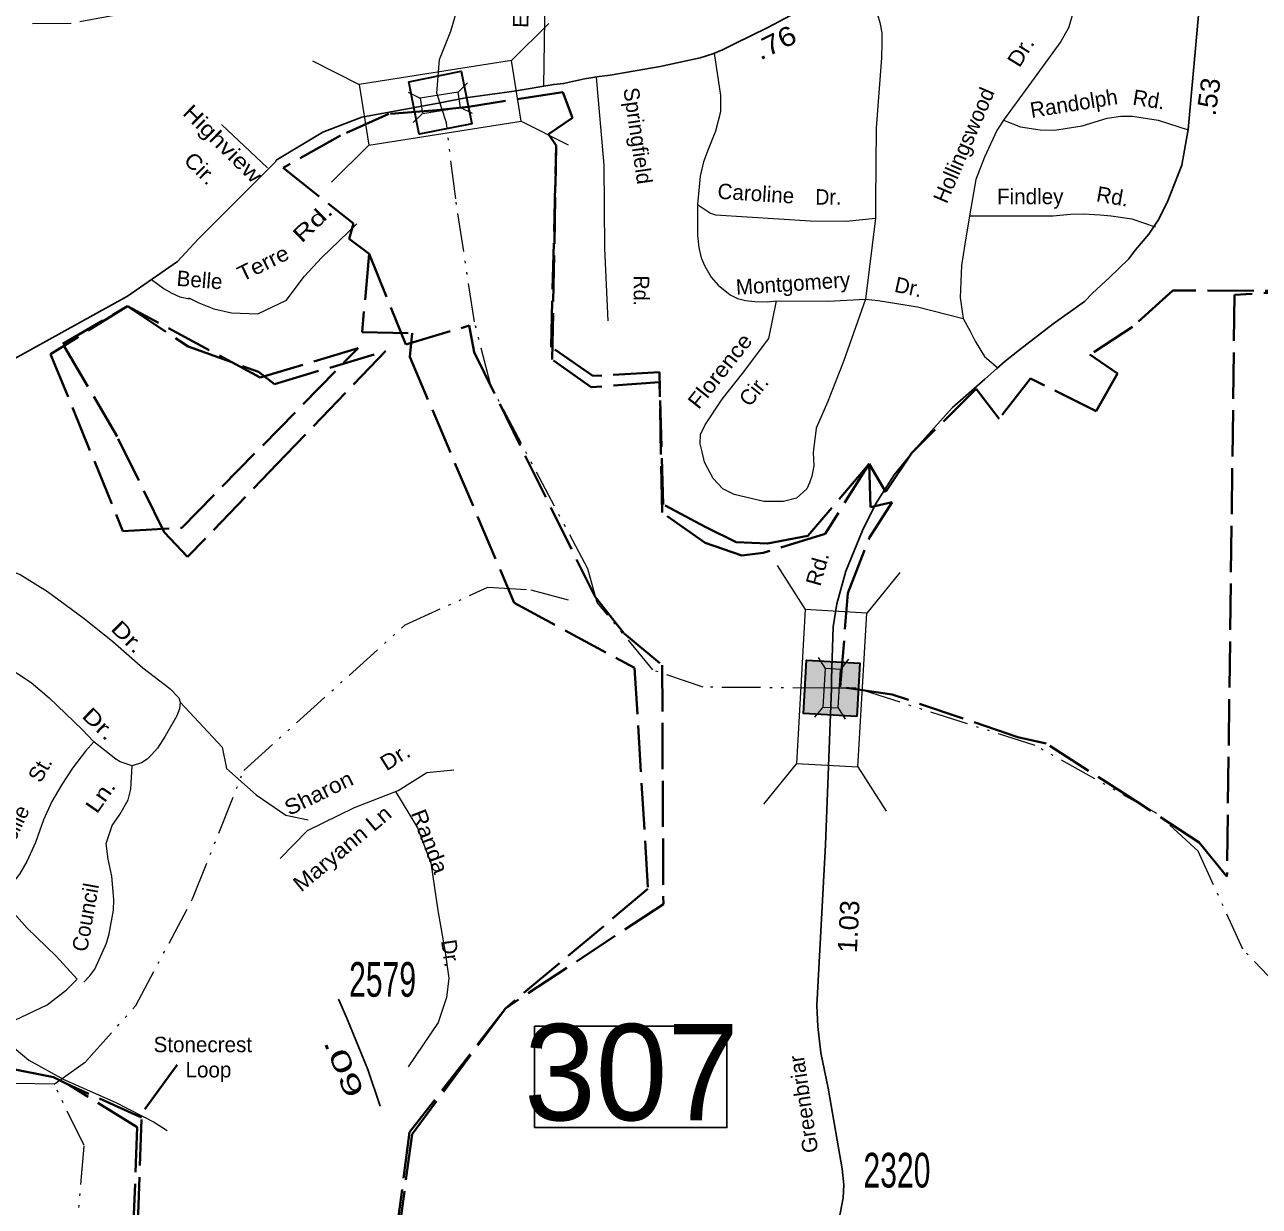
# Model space of a CAD drawing. Extents: x 418482 to 457047, y 194660 to 258388.
# Drawn here: x 442862 to 444465, y 227122 to 228656 of the extents above; entities that cross this region are included whole.
import ezdxf
from ezdxf.enums import TextEntityAlignment as Align

# ---------------------------------------------------------------- set-up
doc = ezdxf.new("R2010")
doc.units = 0
doc.header["$LTSCALE"] = 10
doc.linetypes.add('DASH_DOUBLE_DOT', pattern=[9.2, 5, -1.2, 0.3, -1.2, 0.3, -1.2])
doc.linetypes.add('LONG_DASHED', pattern=[7.5, 6, -1.5])
for name, color, linetype, lineweight in [('10', 7, 'Continuous', 40), ('11', 7, 'Continuous', 40), ('17', 7, 'Continuous', 25), ('31', 7, 'Continuous', 35), ('32', 7, 'Continuous', 25), ('35', 7, 'Continuous', 13), ('48', 7, 'LONG_DASHED', 40), ('49', 7, 'LONG_DASHED', 40), ('50', 7, 'Continuous', 13), ('59', 7, 'DASH_DOUBLE_DOT', 13), ('8', 7, 'Continuous', 25)]:
    doc.layers.add(name, color=color, linetype=linetype, lineweight=lineweight)

msp = doc.modelspace()

# ---------------------------------------------------------------- hatches: boundary and pattern name
at = {"layer": '31'}
msp.add_hatch(color=256, dxfattribs=at).paths.add_polyline_path([(443942.27, 227757.74), (443872.9, 227761.71), (443876.86, 227831.13), (443946.23, 227827.17)])

# ---------------------------------------------------------------- linework, layer by layer
at = {"layer": '10'}
msp.add_line((443059.96, 227305.57), (443018.12, 227247.99), dxfattribs=at)
at = {"layer": '31'}
for points in [[(443360.64, 228581.81), (443428.77, 228595.44), (443442.42, 228527.26), (443374.29, 228513.62)], [(443942.27, 227757.74), (443872.9, 227761.71), (443876.86, 227831.13), (443946.23, 227827.17)]]:
    msp.add_lwpolyline(points, close=True, dxfattribs=at)
at = {"layer": '31', "lineweight": 25}
msp.add_lwpolyline([(443523.94, 227355.88), (443773.76, 227355.88), (443773.76, 227224.15), (443523.94, 227224.15)], close=True, dxfattribs=at)
at = {"layer": '32'}
for points in [[(443401.5, 228554.54), (443434.47, 228560.89), (443497.68, 228569.67), (443548.84, 228578.34), (443561.72, 228579.51), (443588.65, 228585.55), (443607.96, 228588.48), (443622.01, 228590.23), (443686.98, 228601.72), (443739.08, 228612.85), (443755.47, 228618.12), (443767.76, 228623.39), (443783.56, 228631), (443826.88, 228652.09), (443901.22, 228691.92), (443962.68, 228723.55), (444035.26, 228760.46), (444170.47, 228830.75), (444206.65, 228848.32), (444249.04, 228872.87), (444287.77, 228891.38), (444327.37, 228911.7)], [(443909.23, 227794.57), (443909.53, 227806.81), (443911.75, 227874.15), (443916.27, 227904.11), (443928.17, 227946.57), (443949.48, 227999.14), (443966.64, 228033.5), (443990.64, 228071.38), (444019.47, 228106.72), (444038.88, 228128.29), (444066.28, 228158.77), (444108.43, 228195.67), (444124.23, 228209.73), (444134.77, 228219.1), (444153.35, 228233.7), (444197.27, 228267.69), (444237.77, 228296.77), (444248.33, 228307.34), (444270.34, 228327.6), (444294.99, 228351.39), (444303.8, 228363.73), (444321.41, 228383.81), (444333.56, 228402.31), (444345.18, 228425.22), (444364.1, 228473.6), (444372.41, 228519.73), (444385.68, 228668.39)], [(441805.89, 227943.23), (441826.75, 227939.92), (441933.13, 227925.39), (442152.35, 227894.41), (442176.35, 227892.07), (442210.54, 227893.15), (442222.76, 227894.12), (442241.76, 227898.56), (442262.98, 227904.37), (442280.54, 227909.64), (442312.73, 227924.29), (442497.02, 228025.95), (442511.86, 228035.96), (442995.52, 228303.68), (443060.3, 228348.7), (443087.3, 228377.51), (443123.29, 228413.53), (443188.07, 228478.36), (443188.76, 228479.84), (443249.26, 228516.18), (443299.65, 228535.99), (443401.5, 228554.54)], [(443770.65, 226637.4), (443773.97, 226647.35), (443779.93, 226654.64), (443788.55, 226661.94), (443791.35, 226664.46), (443816.38, 226691.12), (443836.24, 226719.21), (443846.78, 226739.71), (443854.97, 226761.97), (443862, 226786.57), (443872.56, 226828.61), (443906.63, 227039.8), (443924.63, 227133.05), (443925.22, 227150.03), (443923.46, 227170.54), (443916.98, 227207.87), (443905.04, 227275.2), (443895.66, 227321.14), (443891.53, 227355.37), (443890.32, 227382.78), (443901.53, 227591.09), (443909.23, 227794.57)], [(443323.64, 227252.08), (443307.35, 227299.41), (443280.21, 227366.13), (443269.35, 227390.96)]]:
    msp.add_lwpolyline(points, dxfattribs=at)
at = {"layer": '35'}
for p, q in [((443535.88, 228576.15), (443538.61, 228730.08)), ((443177.21, 228470.27), (443117.77, 228526.54))]:
    msp.add_line(p, q, dxfattribs=at)
for points in [[(444186.73, 228838.65), (444211.94, 228784.48), (444224.39, 228754.89), (444227.02, 228742.47), (444228.16, 228722.38), (444225.95, 228697.82), (444224.62, 228680.44), (444221.34, 228666.23), (444217.06, 228652.04), (444207.04, 228634.17), (444169.15, 228581.67), (444132.66, 228531.89)], [(443950.46, 228717.26), (443966.05, 228679.49), (443972.33, 228658.62), (443974.56, 228645.16), (443974.9, 228631.8), (443974.52, 228612.9), (443967.26, 228522.17), (443966.34, 228425.78), (443966.36, 228404.58), (443953.44, 228299.63)], [(443757.15, 228618.84), (443765.4, 228564.03), (443765.42, 228542.82), (443758.81, 228517.53), (443749.18, 228493.93), (443743.16, 228478.06), (443738.72, 228459.07), (443735.57, 228422.4)], [(443603.76, 228587.84), (443613.75, 228473.48), (443614.96, 228365.2), (443618.9, 228271.28)], [(444132.66, 228531.89), (444124.07, 228518.5), (444107.97, 228483.96), (444096.84, 228454.92), (444093.51, 228434.83), (444088.41, 228407.86)], [(444132.66, 228531.89), (444154.76, 228523.41), (444180.29, 228519.24), (444198.95, 228518.84), (444234.81, 228524.59), (444267.15, 228534.63), (444284.83, 228537.14), (444300.32, 228537.13), (444333.52, 228531.77), (444372.33, 228519.27)], [(443735.57, 228422.4), (443735.49, 228382.09), (443737.01, 228366.81), (443740.4, 228353.39), (443745.06, 228342.32), (443753.31, 228328.12), (443762.3, 228317.57), (443777.91, 228305.06), (443787.58, 228300.59), (443797.89, 228297.95), (443810.06, 228296.48), (443826.52, 228296.21), (443838.16, 228297.41)], [(443735.57, 228422.4), (443752.36, 228411.05), (443759.02, 228409.09), (443882.07, 228401.18), (443928.42, 228400.92), (443966.36, 228404.58)], [(444088.41, 228407.86), (444082.41, 228371.19), (444077.97, 228343.28), (444076.5, 228301.74), (444080.3, 228274.44)], [(444088.41, 228407.86), (444197.02, 228407.96), (444219.01, 228409.95), (444236.71, 228410.21), (444258.03, 228409.17), (444272.64, 228407.65), (444299.22, 228404.08), (444329.45, 228393.59)], [(443026.84, 228325.1), (443043.08, 228313.06), (443053.27, 228307.37), (443063.55, 228302.83), (443076.05, 228299.83), (443075.34, 228301.55), (443088.34, 228295.05), (443107.85, 228286.91), (443130.61, 228282.03), (443164.75, 228280.4), (443202.14, 228298.3), (443224.9, 228329.21), (443247.66, 228353.61), (443293.18, 228397.53)], [(443953.44, 228299.63), (443924.93, 228218.64), (443904.09, 228165.86), (443889.62, 228132.35), (443885.82, 228100.65), (443886.47, 228083.34), (443883.89, 228070.03), (443880.75, 228061.35), (443877.41, 228053.53), (443864.04, 228041.24), (443847.3, 228036.76), (443821.64, 228036.74), (443782.97, 228045.92), (443768.3, 228053.45), (443755.8, 228066.82), (443744.62, 228088.02), (443741.32, 228101.47), (443738.96, 228111.99), (443739.32, 228124.1), (443745.21, 228136.62), (443767.54, 228169.83), (443793.96, 228203.15), (443828.15, 228248.39), (443838.16, 228297.41)], [(443838.16, 228297.41), (443905.13, 228297.22), (443953.44, 228299.63)], [(443953.44, 228299.63), (443969.86, 228298.05), (444020.86, 228289.46), (444080.3, 228274.44)], [(444080.3, 228274.44), (444089.28, 228257.96), (444095.91, 228245.28), (444108.2, 228225.2), (444125.3, 228210.68)], [(442733.23, 227943.6), (442756.03, 227948.76), (442778.53, 227951.78), (442803.58, 227953.65), (442818.82, 227953.28), (442829.76, 227951.23), (442842.19, 227947.81), (442856.41, 227942.16), (442891.89, 227920.04), (442939.3, 227884.86), (442976.46, 227855.39), (443015.35, 227821), (443050.73, 227794), (443062.08, 227782.18), (443064.09, 227776.28), (443063.13, 227767.95), (443059.47, 227758.69), (443044.3, 227732.16), (443034.41, 227716.93), (443027.35, 227708.65), (443021.32, 227702.61), (443013.9, 227697.88), (443001.5, 227693.99)], [(442733.23, 227943.6), (442741.01, 227908.68), (442746.87, 227888.01), (442757.32, 227873.59), (442770.52, 227862.89), (442787, 227851.64), (442833.76, 227826.18), (442870.42, 227802.2), (442893.74, 227782.22), (442936.76, 227741.03), (442951.68, 227724.81)], [(443064.09, 227776.28), (443118.61, 227718.1), (443123.97, 227690.45), (443162.69, 227656), (443201.04, 227629.8), (443230.23, 227623.85)], [(442951.68, 227724.81), (442941.07, 227712.89), (442924.1, 227690.67), (442910.25, 227669.66), (442897.54, 227647.35), (442886.64, 227623.84), (442876.28, 227594.16), (442864.74, 227569.45), (442855.27, 227553.17), (442847.07, 227542.97), (442835.88, 227532.28)], [(443001.5, 227693.99), (442985.87, 227699.12), (442980.44, 227702.28), (442951.68, 227724.81)], [(442938.8, 227412.98), (442946.9, 227421.29), (442953.17, 227429.7), (442968.55, 227463.55), (442971.84, 227475.62), (442977.41, 227506.61), (442978.05, 227520.2), (442975.31, 227550.57), (442970.33, 227572.63), (442968.11, 227592.92), (442975.54, 227616.38), (442985.59, 227630.81), (442996.4, 227649.5), (442999.73, 227663.4), (443001.5, 227693.99)], [(443193.83, 227573.39), (443229.38, 227610.08), (443290.05, 227639.6), (443346.9, 227661.73), (443384.09, 227685.07), (443419.05, 227688.67)], [(443343.41, 227660.38), (443371.91, 227613.53), (443389.44, 227567.81), (443398.38, 227506.23), (443408.03, 227451.9), (443412.64, 227418.02), (443409.62, 227393.09), (443398.67, 227360.58), (443359.91, 227303.1)], [(442827.35, 227536.16), (442831.4, 227525.71), (442844.97, 227505.85), (442865.24, 227482.88), (442902.88, 227446.68), (442930.27, 227416.85)], [(442488.01, 227522.19), (442504.91, 227516.3), (442556.65, 227511.54), (442597.36, 227503.95), (442637.86, 227488.43), (442659.58, 227477.02), (442692.59, 227453.11), (442704.54, 227441.29), (442732.45, 227406.51), (442746.76, 227390.36), (442755.09, 227382.87), (442764.69, 227375.3), (442774.34, 227369.62), (442793.1, 227362.53), (442804.65, 227360.41), (442818.06, 227360.14), (442832.7, 227360.45), (442849.24, 227363.72), (442891.11, 227383.55), (442916.58, 227403.1), (442930.27, 227416.85)], [(442823.88, 227360.39), (442842.69, 227332.29), (442867.37, 227311.69), (442912.89, 227286.83), (442980.34, 227256.75), (443030.04, 227231.04), (443047.04, 227220.43)]]:
    msp.add_lwpolyline(points, dxfattribs=at)
at = {"layer": '48'}
for points in [[(444682.49, 228309.4), (444352.51, 228311.04), (444300.23, 228263.63), (444244.69, 228227.67), (444280.63, 228203.16), (444252.86, 228154.12), (444167.91, 228196.62), (444127.07, 228144.31), (444097.25, 228183.25), (444013.75, 228100), (443979.75, 228049.25), (443958.45, 228085.77), (443878.77, 227992.3), (443826.5, 227982.49), (443785.66, 227984.12), (443746.45, 228003.74), (443690.91, 228033.16), (443686.01, 228204.79), (443599.43, 228199.89), (443545.52, 228237.48), (443552.06, 228499.01), (443542.26, 228513.72), (443573.29, 228534.97), (443560.58, 228568.43), (443438.08, 228549.43), (443396.93, 228545.06), (443334.6, 228540.07), (443272, 228512.25), (443197.47, 228470.21), (443289.05, 228397.67), (443283.34, 228378.05), (443309.47, 228358.44), (443300.03, 228256.97), (443365.01, 228255.46), (443362.06, 228224.79), (443497.6, 227905.31), (443653.74, 227820.83), (443671.19, 227533.94), (443486.11, 227378.98), (443365.01, 227215.88), (443348.68, 227093.29)], [(443008.9, 227099.83), (443013.8, 227237.13), (442919.33, 227279.78), (442899.39, 227289.76), (442835.74, 227302.51)]]:
    msp.add_lwpolyline(points, dxfattribs=at)
msp.add_lwpolyline([(442995.52, 228290.59), (442895.79, 228228.23), (442989.71, 227998.45), (443066.02, 228002.69), (443294.95, 228236), (443167.77, 228197.82)], close=True, dxfattribs=at)
at = {"layer": '49'}
for points in [[(444680.27, 228318.43), (444432.58, 228305.3), (444422.74, 227550.34), (444386.65, 227594.48), (444306.28, 227647), (444188.17, 227722.66), (444151.38, 227731.13), (443988.05, 227786.51), (443920.8, 227796.35), (443930.64, 227917.8), (443958.53, 227990.02), (443988.05, 228035.97), (443960.17, 228029.41), (443958.45, 228085.77), (443901.12, 227994.94), (443820.74, 227970.32), (443792.85, 227967.04), (443745.28, 227983.45), (443689.51, 228022.84), (443686.23, 228191.89), (443597.65, 228185.32), (443546.8, 228221.43), (443552.06, 228499.01), (443542.26, 228513.72), (443573.29, 228534.97), (443560.58, 228568.43), (443438.08, 228549.43), (443396.93, 228545.06), (443334.6, 228540.07), (443272, 228512.25), (443197.47, 228470.21), (443289.05, 228397.67), (443283.34, 228378.05), (443309.47, 228358.44), (443356.89, 228240.6), (443438.9, 228265.22), (443445.46, 228230.75), (443602.57, 227913.04), (443640.3, 227865.45), (443689.51, 227824.42), (443691.15, 227514.23), (443486.11, 227378.98), (443361.85, 227218.19), (443345.51, 227095.6)], [(442982.1, 228121.38), (442911.63, 228241.69), (442995.52, 228290.59), (443074.4, 228238.17), (443165.48, 228205.42), (443186.19, 228189.29), (443330.61, 228232.16), (443200.63, 228097.04)], [(443200.63, 228097.04), (443073.65, 227965.04), (443043.36, 227997.15), (442982.1, 228121.38)], [(443003.05, 227091.43), (443008.18, 227224.87), (442919.33, 227279.78), (442899.39, 227289.76), (442835.74, 227302.51)]]:
    msp.add_lwpolyline(points, dxfattribs=at)
at = {"layer": '50'}
for p, q in [((443494.07, 228609.63), (443542.58, 228657.4)), ((443235.66, 228608.97), (443296.52, 228578.46)), ((443506.54, 228530.61), (443567.4, 228500.09)), ((443260.48, 228451.67), (443308.99, 228499.44)), ((443838.92, 227954.08), (443875.33, 227896.55)), ((443997.91, 227945), (443955.2, 227891.99)), ((443863.93, 227696.88), (443821.21, 227643.87)), ((443943.8, 227692.32), (443980.21, 227634.8))]:
    msp.add_line(p, q, dxfattribs=at)
at = {"layer": '50', "linetype": 'LONG_DASHED'}
for p, q in [((443424.67, 228568.31), (443436.79, 228580.25)), ((443360.06, 228568.14), (443375.28, 228560.51)), ((443427.78, 228548.55), (443443, 228540.92)), ((443366.27, 228528.82), (443378.39, 228540.76)), ((443891.9, 227834.35), (443901, 227819.97)), ((443931.65, 227832.08), (443920.97, 227818.83)), ((443898.16, 227770.05), (443887.48, 227756.8)), ((443918.12, 227768.91), (443927.22, 227754.53))]:
    msp.add_line(p, q, dxfattribs=at)
at = {"layer": '50'}
for points in [[(443494.07, 228609.63), (443296.52, 228578.46), (443308.99, 228499.44), (443506.54, 228530.61)], [(443943.8, 227692.32), (443955.2, 227891.99), (443875.33, 227896.55), (443863.93, 227696.88)]]:
    msp.add_lwpolyline(points, close=True, dxfattribs=at)
at = {"layer": '50', "linetype": 'LONG_DASHED'}
for points in [[(443424.67, 228568.31), (443375.28, 228560.51), (443378.39, 228540.76), (443427.78, 228548.55)], [(443918.12, 227768.91), (443920.97, 227818.83), (443901, 227819.97), (443898.16, 227770.05)]]:
    msp.add_lwpolyline(points, close=True, dxfattribs=at)
at = {"layer": '59'}
for points in [[(443605.32, 227905.94), (443593.01, 227949.47), (443467.1, 228187.37), (443445.96, 228270.33), (443421.58, 228429.76), (443409.46, 228528.53), (443397.17, 228566.89), (443400.53, 228610.93), (443415.41, 228647.66), (443423.35, 228675.46), (443410.45, 228720.14), (443380.68, 228734.03), (443344.97, 228734.03), (442922.32, 228657.59), (442871.63, 228656.91)], [(442900.22, 227280.61), (442941.34, 227309.8), (443006.28, 227382.53), (443080.03, 227521.12), (443146.5, 227687.88), (443355.91, 227876.75), (443463.5, 227925.61), (443519.28, 227922.48), (443569.88, 227908.47)], [(443909.23, 227794.57), (443743, 227795.91), (443677.47, 227818.25), (443605.32, 227905.94)], [(445770.84, 226674.5), (445727.56, 226667.38), (445575.16, 226680.44), (445395.31, 226714.08), (445319.72, 226745.61), (445259.38, 226782.86), (445087.47, 226958.41), (444924.09, 227067.75), (444834.19, 227143.59), (444761.34, 227193.09), (444708.31, 227217.17), (444628.44, 227299.83), (444493.12, 227403.61), (444443.44, 227455.62), (444385.39, 227583.14), (444331.75, 227631.94), (444173.69, 227720.19), (443941.32, 227794.57), (443909.23, 227794.57)], [(442900.22, 227280.61), (442813.66, 227282.34), (442667.03, 227335.03)], [(442091.01, 226251.17), (442122.03, 226282.75), (442163.19, 226299.94), (442326.25, 226335.66), (442413.44, 226379.94), (442525, 226489.75), (442601.81, 226528.22), (442687.16, 226605.53), (442741.72, 226683.47), (442785.91, 226736.62), (442807.25, 226789.22), (442877.34, 226863.84), (442919.72, 226967.05), (442939.22, 227200.77), (442900.22, 227280.61)]]:
    msp.add_lwpolyline(points, dxfattribs=at)

# ---------------------------------------------------------------- texts
at = {"layer": '10'}
for s, rotation, width, p in [('E.', 88.048, 0.95, (443516.05, 228663.68)), ('Dr.', 58.553, 1.1, (444163.6, 228615.79)), ('Highview', 315.481, 1.2, (443112.3, 228494.46)), ('Cir.', 315.481, 1.1, (443083.55, 228462.24)), ('Dr.', 359.675, 0.95, (443905.22, 228422.34)), ('Rd.', 44.08, 1.4, (443242.67, 228391.74)), ('Terre', 26.077, 1.1, (443175.99, 228337.22)), ('Rd.', 269.634, 0.95, (443652.69, 228310.6)), ('Florence', 51.593, 1.1, (443772.43, 228200.15)), ('Dr.', 315.678, 1.3, (442989.21, 227854.26)), ('Dr.', 316.252, 1.3, (442951.78, 227741.3)), ('Dr.', 32.108, 1.1, (443348.25, 227696.91)), ('Sharon', 25.956, 1.1, (443248.18, 227649.41)), ('Ln.', 55.155, 1.2, (442968.61, 227648.82)), ('Randa', 290.981, 1.1, (443378.7, 227592.1))]:
    msp.add_text(s, height=20, rotation=rotation, dxfattribs=dict(at, width=width)).set_placement(p, align=Align.CENTER)
for s, rotation, p in [('Springfield', 278.258, (443648.27, 228510.26)), ('Hollingswood', 66.809, (444090.37, 228495.59)), ('Randolph', 9.076, (444225.52, 228543.9)), ('Rd.', 350.817, (444319.94, 228549)), ('Caroline', 356.323, (443810.7, 228426.85)), ('Findley', 0.05, (444167.4, 228422.92)), ('Rd.', 350.081, (444272.64, 228423.18)), ('Belle', 355.307, (443088.44, 228314.67)), ('Montgomery', 3.868, (443860.13, 228310.14)), ('Dr.', 347.726, (444007.35, 228305.63)), ('Cir.', 51.593, (443816.27, 228174.96)), ('St.', 60.331, (442890.82, 227684.69)), ('Lucille', 64.971, (442853.16, 227602.25)), ('Council', 79.819, (442950.92, 227495.37)), ('Dr.', 278.26, (443405.04, 227449.16))]:
    msp.add_text(s, height=20, rotation=rotation, dxfattribs=at).set_placement(p, align=Align.CENTER)
at = {"layer": '10', "width": 1.1}
msp.add_text('Maryann Ln', height=20, rotation=39.757, dxfattribs=at).set_placement((443220.96, 227529.16))
at = {"layer": '10'}
for s, p in [('Stonecrest', (443093.35, 227322.1)), ('Loop', (443100.66, 227289.32))]:
    msp.add_text(s, height=20, dxfattribs=at).set_placement(p, align=Align.CENTER)
at = {"layer": '11', "width": 1.05}
msp.add_text('Rd.', height=20, rotation=74.373, dxfattribs=at).set_placement((443900.79, 227946.83), align=Align.CENTER)
at = {"layer": '11'}
msp.add_text('Greenbriar', height=20, rotation=98.546, dxfattribs=at).set_placement((443882.89, 227256.18), align=Align.CENTER)
at = {"layer": '17'}
for s, rotation, width, p in [('.76', 26.515, 1.2, (443841.89, 228621.62)), ('.53', 81.988, 1.05, (444411.17, 228560.73)), ('1.03', 86.917, 1.05, (443944.1, 227484.52)), ('.09', 292.138, 1.75, (443264.81, 227297.83))]:
    msp.add_text(s, height=25, rotation=rotation, dxfattribs=dict(at, width=width)).set_placement(p, align=Align.CENTER)
at = {"layer": '31'}
msp.add_text('307', height=125, dxfattribs=at).set_placement((443510.38, 227233.67))
at = {"layer": '8', "width": 0.65}
for s, p in [('2579', (443326.71, 227394.07)), ('2320', (443994.34, 227146.39))]:
    msp.add_text(s, height=45, dxfattribs=at).set_placement(p, align=Align.CENTER)

doc.saveas('drawing.dxf')
